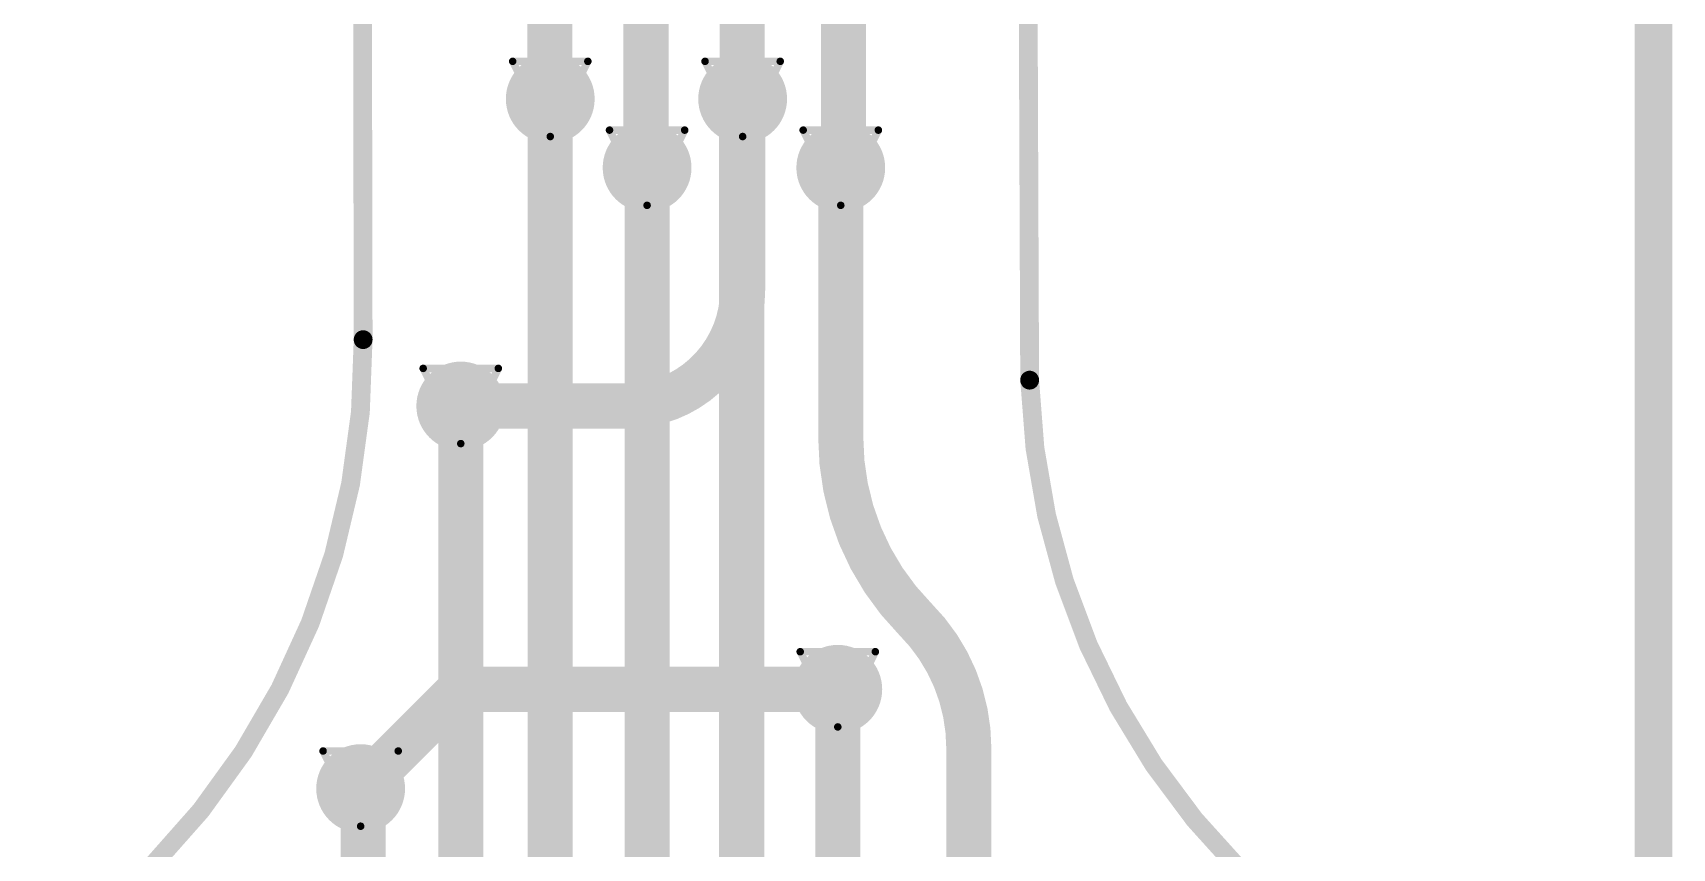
# Model space of a CAD drawing. Header units: inches. Extents: x -3.9 to 9.5, y -7 to 2.6.
# Drawn here: x 4.1543 to 4.5905, y -4.2323 to -4.0154 of the extents above; entities that cross this region are included whole.
import ezdxf

# ---------------------------------------------------------------- set-up
doc = ezdxf.new("R2010")
doc.units = ezdxf.units.IN
doc.header["$MEASUREMENT"] = 0
for name, color, linetype in [('Board Outline', 216, 'Continuous'), ('Bottom Layer', 5, 'Continuous'), ('Dimension', 6, 'Continuous'), ('Drill Drawing', 1, 'Continuous'), ('Top Layer', 1, 'Continuous'), ('Via Holes', 16, 'Continuous')]:
    doc.layers.add(name, color=color, linetype=linetype)

msp = doc.modelspace()

# ---------------------------------------------------------------- hatches: boundary and pattern name
at = {"layer": 'Bottom Layer'}
h = msp.add_hatch(color=5, dxfattribs=at)
edge = h.paths.add_edge_path()
edge.add_arc((4.29199, -4.033), 0.01181, 0, 360)
h = msp.add_hatch(color=5, dxfattribs=at)
edge = h.paths.add_edge_path()
edge.add_arc((4.34317, -4.033), 0.01181, 0, 360)
h = msp.add_hatch(color=5, dxfattribs=at)
edge = h.paths.add_edge_path()
edge.add_arc((4.31775, -4.05129), 0.01181, 0, 360)
h = msp.add_hatch(color=5, dxfattribs=at)
edge = h.paths.add_edge_path()
edge.add_arc((4.36927, -4.05129), 0.01181, 0, 360)
h = msp.add_hatch(color=5, dxfattribs=at)
edge = h.paths.add_edge_path()
edge.add_arc((4.26818, -4.11466), 0.01181, 0, 360)
h = msp.add_hatch(color=5, dxfattribs=at)
edge = h.paths.add_edge_path()
edge.add_arc((4.36848, -4.19), 0.01181, 0, 360)
h = msp.add_hatch(color=5, dxfattribs=at)
edge = h.paths.add_edge_path()
edge.add_arc((4.24155, -4.21641), 0.01181, 0, 360)
at = {"layer": 'Top Layer'}
h = msp.add_hatch(color=1, dxfattribs=at)
edge = h.paths.add_edge_path()
edge.add_arc((4.29199, -4.033), 0.01181, 0, 360)
h = msp.add_hatch(color=1, dxfattribs=at)
edge = h.paths.add_edge_path()
edge.add_arc((4.34317, -4.033), 0.01181, 0, 360)
h = msp.add_hatch(color=1, dxfattribs=at)
edge = h.paths.add_edge_path()
edge.add_arc((4.31775, -4.05129), 0.01181, 0, 360)
h = msp.add_hatch(color=1, dxfattribs=at)
edge = h.paths.add_edge_path()
edge.add_arc((4.36927, -4.05129), 0.01181, 0, 360)
h = msp.add_hatch(color=1, dxfattribs=at)
edge = h.paths.add_edge_path()
edge.add_arc((4.26818, -4.11466), 0.01181, 0, 360)
h = msp.add_hatch(color=1, dxfattribs=at)
edge = h.paths.add_edge_path()
edge.add_arc((4.36848, -4.19), 0.01181, 0, 360)
h = msp.add_hatch(color=1, dxfattribs=at)
edge = h.paths.add_edge_path()
edge.add_arc((4.24155, -4.21641), 0.01181, 0, 360)
at = {"layer": 'Via Holes'}
h = msp.add_hatch(color=7, dxfattribs=at)
edge = h.paths.add_edge_path()
edge.add_arc((4.29199, -4.033), 0.00591, 0, 360)
h = msp.add_hatch(color=7, dxfattribs=at)
edge = h.paths.add_edge_path()
edge.add_arc((4.34317, -4.033), 0.00591, 0, 360)
h = msp.add_hatch(color=7, dxfattribs=at)
edge = h.paths.add_edge_path()
edge.add_arc((4.31775, -4.05129), 0.00591, 0, 360)
h = msp.add_hatch(color=7, dxfattribs=at)
edge = h.paths.add_edge_path()
edge.add_arc((4.36927, -4.05129), 0.00591, 0, 360)
h = msp.add_hatch(color=7, dxfattribs=at)
edge = h.paths.add_edge_path()
edge.add_arc((4.26818, -4.11466), 0.00591, 0, 360)
h = msp.add_hatch(color=7, dxfattribs=at)
edge = h.paths.add_edge_path()
edge.add_arc((4.36848, -4.19), 0.00591, 0, 360)
h = msp.add_hatch(color=7, dxfattribs=at)
edge = h.paths.add_edge_path()
edge.add_arc((4.24155, -4.21641), 0.00591, 0, 360)

# ---------------------------------------------------------------- linework, layer by layer
at = {"layer": 'Board Outline', "const_width": 0.005}
for points in [[(4.24117, -3.50508), (4.24221, -4.09701)], [(4.41716, -3.50477), (4.41952, -4.10778)]]:
    msp.add_lwpolyline(points, dxfattribs=at)
for points in [[(4.24221, -4.09701, -0.250069), (4.15683, -4.26147)], [(4.50336, -4.26131, -0.238933), (4.41952, -4.10778)]]:
    msp.add_lwpolyline(points, format="xyb", dxfattribs=at)
at = {"layer": 'Board Outline', "const_width": 0.0025}
for points in [[(4.24096, -4.09701, 1), (4.24346, -4.09701, 1)], [(4.24096, -4.09701, 1), (4.24346, -4.09701, 1)], [(4.41827, -4.10778, 1), (4.42077, -4.10778, 1)], [(4.41827, -4.10778, 1), (4.42077, -4.10778, 1)]]:
    msp.add_lwpolyline(points, format="xyb", close=True, dxfattribs=at)
at = {"layer": 'Bottom Layer', "const_width": 0.012}
for points in [[(4.29187, -4.033), (4.29187, -3.50511)], [(4.31746, -4.05129), (4.31746, -3.50511)], [(4.34305, -4.033), (4.34305, -3.50511)], [(4.37, -4.04911), (4.37, -3.50647)], [(4.34317, -4.08378), (4.34317, -4.033)], [(4.37, -4.04918), (4.37, -4.04911)], [(4.26818, -4.11466), (4.31229, -4.11466)], [(4.24155, -4.21641), (4.26796, -4.19)], [(4.26796, -4.19), (4.36848, -4.19)]]:
    msp.add_lwpolyline(points, dxfattribs=at)
at = {"layer": 'Bottom Layer', "const_width": 0.006}
for points in [[(4.28887, -4.033, 1), (4.29487, -4.033, 1)], [(4.34005, -4.033, 1), (4.34605, -4.033, 1)], [(4.34017, -4.033, 1), (4.34617, -4.033, 1)], [(4.31446, -4.05129, 1), (4.32046, -4.05129, 1)], [(4.367, -4.04911, 1), (4.373, -4.04911, 1)], [(4.367, -4.04911, 1), (4.373, -4.04911, 1)], [(4.367, -4.04918, 1), (4.373, -4.04918, 1)], [(4.34017, -4.08378, 1), (4.34617, -4.08378, 1)], [(4.34017, -4.08378, 1), (4.34617, -4.08378, 1)], [(4.26518, -4.11466, 1), (4.27118, -4.11466, 1)], [(4.30929, -4.11466, 1), (4.31529, -4.11466, 1)], [(4.30929, -4.11466, 1), (4.31529, -4.11466, 1)], [(4.26496, -4.19, 1), (4.27096, -4.19, 1)], [(4.26496, -4.19, 1), (4.27096, -4.19, 1)], [(4.36548, -4.19, 1), (4.37148, -4.19, 1)], [(4.23855, -4.21641, 1), (4.24455, -4.21641, 1)]]:
    msp.add_lwpolyline(points, format="xyb", close=True, dxfattribs=at)
at = {"layer": 'Bottom Layer', "const_width": 0.012}
msp.add_lwpolyline([(4.34317, -4.08378, -0.414214), (4.31229, -4.11466)], format="xyb", dxfattribs=at)
at = {"layer": 'Dimension', "const_width": 0.01}
msp.add_lwpolyline([(4.58545, -5.27129), (4.58545, 1.62)], dxfattribs=at)
at = {"layer": 'Drill Drawing', "const_width": 0.002}
for points in [[(4.28199, -4.023), (4.30199, -4.023)], [(4.28199, -4.023), (4.29199, -4.043)], [(4.29199, -4.043), (4.30199, -4.023)], [(4.33317, -4.023), (4.35317, -4.023)], [(4.33317, -4.023), (4.34317, -4.043)], [(4.34317, -4.043), (4.35317, -4.023)], [(4.30775, -4.04129), (4.32775, -4.04129)], [(4.30775, -4.04129), (4.31775, -4.06129)], [(4.31775, -4.06129), (4.32775, -4.04129)], [(4.35927, -4.04129), (4.37927, -4.04129)], [(4.35927, -4.04129), (4.36927, -4.06129)], [(4.36927, -4.06129), (4.37927, -4.04129)], [(4.25818, -4.10466), (4.27818, -4.10466)], [(4.25818, -4.10466), (4.26818, -4.12466)], [(4.26818, -4.12466), (4.27818, -4.10466)], [(4.35848, -4.18), (4.37848, -4.18)], [(4.35848, -4.18), (4.36848, -4.2)], [(4.36848, -4.2), (4.37848, -4.18)], [(4.23155, -4.20641), (4.25155, -4.20641)], [(4.23155, -4.20641), (4.24155, -4.22641)], [(4.24155, -4.22641), (4.25155, -4.20641)]]:
    msp.add_lwpolyline(points, dxfattribs=at)
at = {"layer": 'Drill Drawing', "const_width": 0.001}
for points in [[(4.28149, -4.023, 1), (4.28249, -4.023, 1)], [(4.28149, -4.023, 1), (4.28249, -4.023, 1)], [(4.30149, -4.023, 1), (4.30249, -4.023, 1)], [(4.30149, -4.023, 1), (4.30249, -4.023, 1)], [(4.33267, -4.023, 1), (4.33367, -4.023, 1)], [(4.33267, -4.023, 1), (4.33367, -4.023, 1)], [(4.35267, -4.023, 1), (4.35367, -4.023, 1)], [(4.35267, -4.023, 1), (4.35367, -4.023, 1)], [(4.29149, -4.043, 1), (4.29249, -4.043, 1)], [(4.29149, -4.043, 1), (4.29249, -4.043, 1)], [(4.30725, -4.04129, 1), (4.30825, -4.04129, 1)], [(4.30725, -4.04129, 1), (4.30825, -4.04129, 1)], [(4.32725, -4.04129, 1), (4.32825, -4.04129, 1)], [(4.32725, -4.04129, 1), (4.32825, -4.04129, 1)], [(4.34267, -4.043, 1), (4.34367, -4.043, 1)], [(4.34267, -4.043, 1), (4.34367, -4.043, 1)], [(4.35877, -4.04129, 1), (4.35977, -4.04129, 1)], [(4.35877, -4.04129, 1), (4.35977, -4.04129, 1)], [(4.37877, -4.04129, 1), (4.37977, -4.04129, 1)], [(4.37877, -4.04129, 1), (4.37977, -4.04129, 1)], [(4.31725, -4.06129, 1), (4.31825, -4.06129, 1)], [(4.31725, -4.06129, 1), (4.31825, -4.06129, 1)], [(4.36877, -4.06129, 1), (4.36977, -4.06129, 1)], [(4.36877, -4.06129, 1), (4.36977, -4.06129, 1)], [(4.25768, -4.10466, 1), (4.25868, -4.10466, 1)], [(4.25768, -4.10466, 1), (4.25868, -4.10466, 1)], [(4.27768, -4.10466, 1), (4.27868, -4.10466, 1)], [(4.27768, -4.10466, 1), (4.27868, -4.10466, 1)], [(4.26768, -4.12466, 1), (4.26868, -4.12466, 1)], [(4.26768, -4.12466, 1), (4.26868, -4.12466, 1)], [(4.35798, -4.18, 1), (4.35898, -4.18, 1)], [(4.35798, -4.18, 1), (4.35898, -4.18, 1)], [(4.37798, -4.18, 1), (4.37898, -4.18, 1)], [(4.37798, -4.18, 1), (4.37898, -4.18, 1)], [(4.36798, -4.2, 1), (4.36898, -4.2, 1)], [(4.36798, -4.2, 1), (4.36898, -4.2, 1)], [(4.23105, -4.20641, 1), (4.23205, -4.20641, 1)], [(4.23105, -4.20641, 1), (4.23205, -4.20641, 1)], [(4.25105, -4.20641, 1), (4.25205, -4.20641, 1)], [(4.25105, -4.20641, 1), (4.25205, -4.20641, 1)], [(4.24105, -4.22641, 1), (4.24205, -4.22641, 1)], [(4.24105, -4.22641, 1), (4.24205, -4.22641, 1)]]:
    msp.add_lwpolyline(points, format="xyb", close=True, dxfattribs=at)
at = {"layer": 'Top Layer', "const_width": 0.012}
for points in [[(4.29199, -4.48376), (4.29199, -4.033)], [(4.3429, -4.03328), (4.34317, -4.033)], [(4.3429, -4.37028), (4.3429, -4.03328)], [(4.31775, -4.22031), (4.31775, -4.05129)], [(4.36927, -4.12299), (4.36927, -4.05129)], [(4.26818, -4.40871), (4.26818, -4.11466)], [(4.36847, -4.19001), (4.36848, -4.19)], [(4.36847, -4.34441), (4.36847, -4.19001)], [(4.40334, -4.2548), (4.40334, -4.20574)], [(4.24155, -4.21641), (4.24222, -4.21708)], [(4.24222, -4.37011), (4.24222, -4.21708)], [(4.31775, -4.48231), (4.31775, -4.22031)], [(4.31775, -4.22031), (4.31775, -4.22031)]]:
    msp.add_lwpolyline(points, dxfattribs=at)
at = {"layer": 'Top Layer', "const_width": 0.006}
for points in [[(4.28899, -4.033, 1), (4.29499, -4.033, 1)], [(4.3399, -4.03328, 1), (4.3459, -4.03328, 1)], [(4.3399, -4.03328, 1), (4.3459, -4.03328, 1)], [(4.34017, -4.033, 1), (4.34617, -4.033, 1)], [(4.31475, -4.05129, 1), (4.32075, -4.05129, 1)], [(4.36627, -4.05129, 1), (4.37227, -4.05129, 1)], [(4.26518, -4.11466, 1), (4.27118, -4.11466, 1)], [(4.36627, -4.12299, 1), (4.37227, -4.12299, 1)], [(4.36627, -4.12299, 1), (4.37227, -4.12299, 1)], [(4.38609, -4.17133, 1), (4.39209, -4.17133, 1)], [(4.3861, -4.17133, 1), (4.3921, -4.17133, 1)], [(4.36547, -4.19001, 1), (4.37147, -4.19001, 1)], [(4.36547, -4.19001, 1), (4.37147, -4.19001, 1)], [(4.36548, -4.19, 1), (4.37148, -4.19, 1)], [(4.40034, -4.20574, 1), (4.40634, -4.20574, 1)], [(4.40034, -4.20574, 1), (4.40634, -4.20574, 1)], [(4.23855, -4.21641, 1), (4.24455, -4.21641, 1)], [(4.23922, -4.21708, 1), (4.24522, -4.21708, 1)], [(4.23922, -4.21708, 1), (4.24522, -4.21708, 1)], [(4.31475, -4.22031, 1), (4.32075, -4.22031, 1)], [(4.31475, -4.22031, 1), (4.32075, -4.22031, 1)], [(4.31475, -4.22031, 1), (4.32075, -4.22031, 1)], [(4.31475, -4.22031, 1), (4.32075, -4.22031, 1)]]:
    msp.add_lwpolyline(points, format="xyb", close=True, dxfattribs=at)
at = {"layer": 'Top Layer', "const_width": 0.012}
for points in [[(4.38909, -4.17133, -0.197478), (4.36927, -4.12299)], [(4.3891, -4.17133, -0.198882), (4.40334, -4.20574)]]:
    msp.add_lwpolyline(points, format="xyb", dxfattribs=at)

doc.saveas('drawing.dxf')
